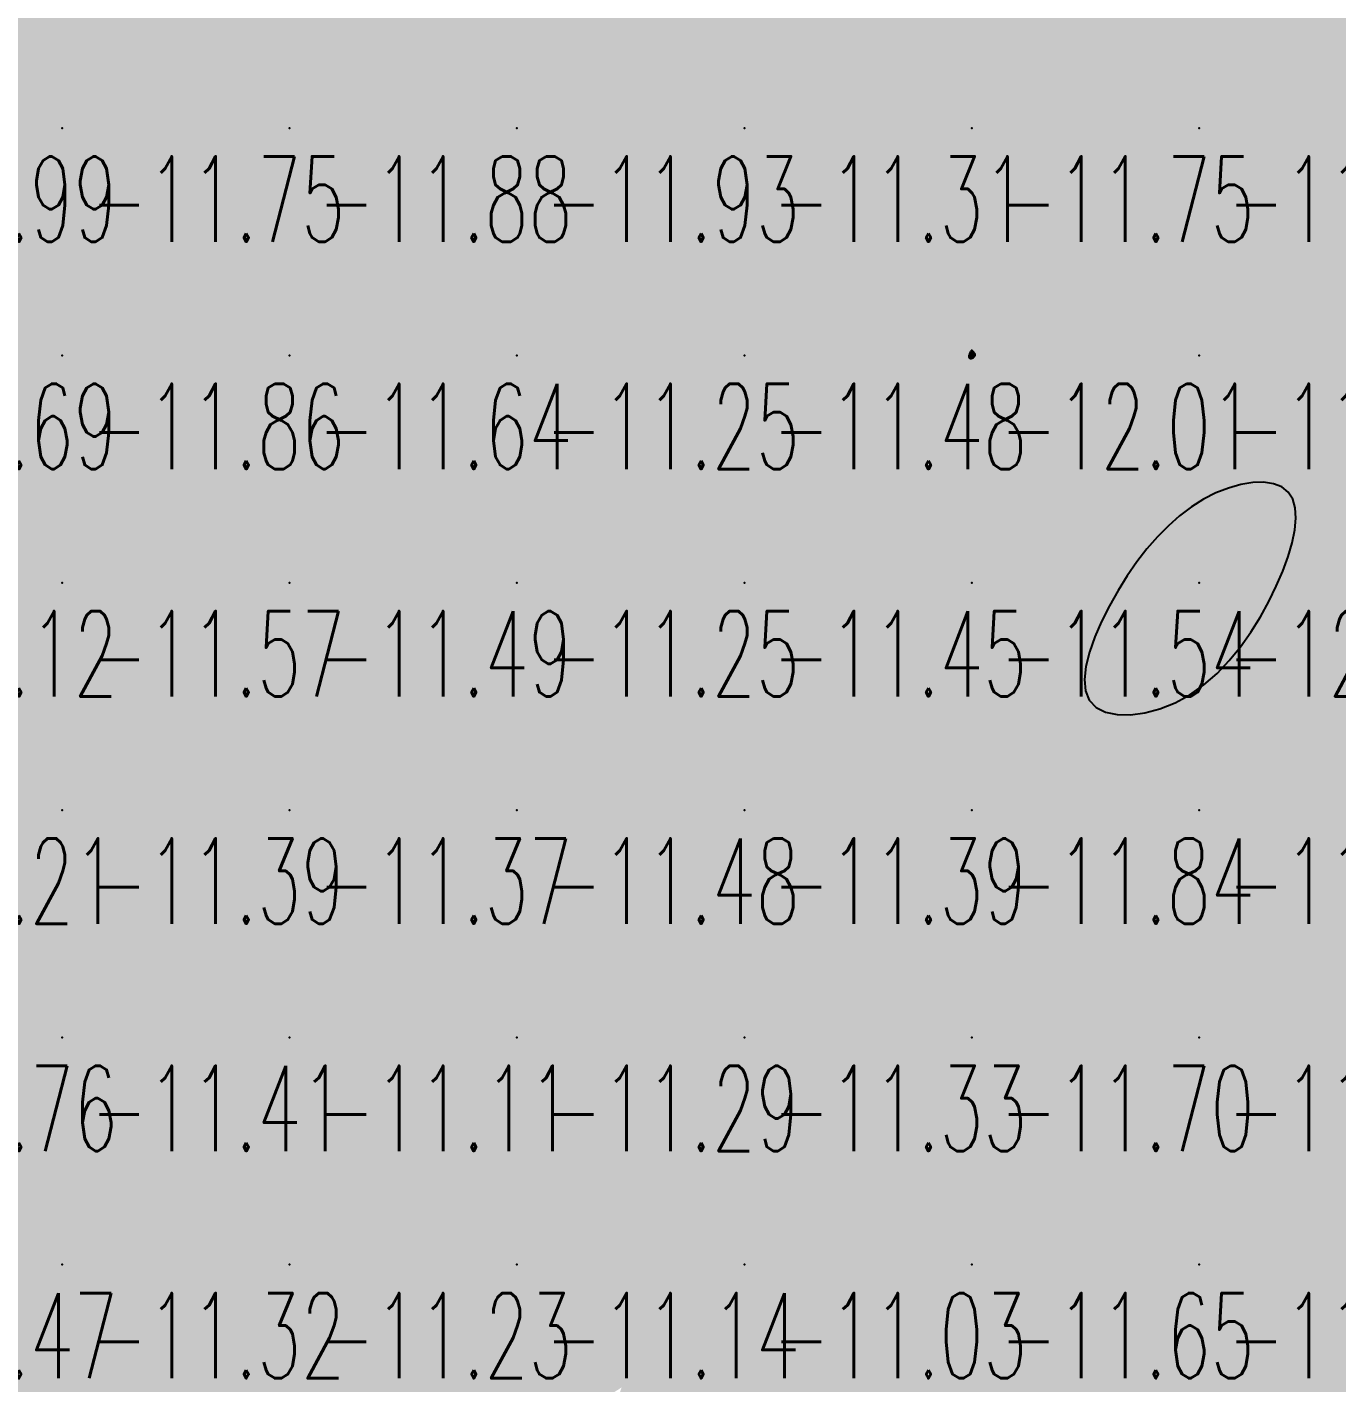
# Model space of a CAD drawing. Header units: millimetres. Extents: x 88261 to 90953, y 390274 to 392322.
# Drawn here: x 89798.7 to 89856.3, y 391382 to 391441.7 of the extents above; entities that cross this region are included whole.
import ezdxf
from ezdxf.enums import TextEntityAlignment as Align

# ---------------------------------------------------------------- set-up
doc = ezdxf.new("R2010")
doc.units = ezdxf.units.MM
doc.header["$LTSCALE"] = 25
for name, color, linetype in [('CN_03_00', 7, 'Continuous'), ('COTEAlt', 7, 'Continuous'), ('TN_COLORIAGE', 7, 'Continuous')]:
    doc.layers.add(name, color=color, linetype=linetype)
doc.styles.add('Simplex 1.0', font='Simplex.shx', dxfattribs={"width": 0.99, "height": 2.5})
doc.styles.get("Standard").update_dxf_attribs({"font": 'times.ttf'})

# ---------------------------------------------------------------- blocks, each defined once
blk = doc.blocks.new('COTE')
at = {"color": 0}
blk.add_point((0, 0), dxfattribs=at)
at = {"layer": 'COTEAlt'}
blk.add_attdef('ALT', text='', height=3.75, dxfattribs=at).set_placement((1.25, -1.25), align=Align.TOP_LEFT)

msp = doc.modelspace()

# ---------------------------------------------------------------- linework, layer by layer
at = {"layer": 'CN_03_00', "elevation": -12, "flags": 128}
for points in [[(89840.401, 391427.248), (89840.402, 391427.263), (89840.399, 391427.279), (89840.394, 391427.294), (89840.386, 391427.31), (89840.377, 391427.326), (89840.366, 391427.343), (89840.354, 391427.36), (89840.341, 391427.379), (89840.329, 391427.397), (89840.315, 391427.415), (89840.302, 391427.43), (89840.288, 391427.443), (89840.274, 391427.451), (89840.259, 391427.454), (89840.244, 391427.451), (89840.228, 391427.441), (89840.212, 391427.424), (89840.197, 391427.403), (89840.182, 391427.378), (89840.168, 391427.351), (89840.155, 391427.322), (89840.143, 391427.293), (89840.134, 391427.266), (89840.127, 391427.241), (89840.122, 391427.218), (89840.12, 391427.198), (89840.119, 391427.179), (89840.121, 391427.163), (89840.125, 391427.149), (89840.131, 391427.137), (89840.138, 391427.126), (89840.148, 391427.117), (89840.159, 391427.11), (89840.173, 391427.104), (89840.187, 391427.101), (89840.203, 391427.1), (89840.221, 391427.102), (89840.24, 391427.106), (89840.259, 391427.112), (89840.28, 391427.122), (89840.301, 391427.134), (89840.322, 391427.148), (89840.341, 391427.163), (89840.359, 391427.18), (89840.375, 391427.197), (89840.388, 391427.214), (89840.397, 391427.231), (89840.401, 391427.248)], [(89853.926, 391417.75), (89854.16, 391418.389), (89854.337, 391418.995), (89854.452, 391419.561), (89854.499, 391420.075), (89854.471, 391420.531), (89854.362, 391420.917), (89854.167, 391421.227), (89853.881, 391421.451), (89853.516, 391421.593), (89853.086, 391421.656), (89852.604, 391421.643), (89852.085, 391421.558), (89851.542, 391421.405), (89850.989, 391421.188), (89850.44, 391420.91), (89849.906, 391420.576), (89849.391, 391420.187), (89848.894, 391419.747), (89848.415, 391419.261), (89847.955, 391418.729), (89847.513, 391418.157), (89847.09, 391417.547), (89846.687, 391416.902), (89846.305, 391416.227), (89845.957, 391415.538), (89845.658, 391414.852), (89845.422, 391414.186), (89845.266, 391413.557), (89845.203, 391412.982), (89845.248, 391412.479), (89845.417, 391412.065), (89845.718, 391411.754), (89846.135, 391411.546), (89846.646, 391411.439), (89847.229, 391411.429), (89847.862, 391411.514), (89848.523, 391411.691), (89849.191, 391411.956), (89849.841, 391412.308), (89850.458, 391412.742), (89851.035, 391413.247), (89851.573, 391413.811), (89852.07, 391414.422), (89852.526, 391415.067), (89852.941, 391415.734), (89853.313, 391416.412), (89853.642, 391417.088), (89853.926, 391417.75)]]:
    msp.add_lwpolyline(points, close=True, dxfattribs=at)
at = {"layer": 'TN_COLORIAGE', "color": 201}
for points in [[(89800.249, 391447.239, -11), (89790.393, 391437.384, -11), (89790.249, 391447.239, -11), (89790.249, 391437.448, -11)], [(89800.249, 391447.239, -11), (89790.393, 391437.384, -11), (89800.249, 391437.239, -11), (89790.418, 391437.239, -11)], [(89800.249, 391437.239, -11.742), (89810.249, 391437.239, -11.742), (89810.249, 391447.239, -11.742)], [(89800.249, 391447.239, -11.742), (89800.249, 391437.239, -11.742), (89810.249, 391447.239, -11.742)], [(89819.955, 391446.946, -11.742), (89820.109, 391447.239, -11.742), (89810.249, 391437.239, -11.742), (89810.249, 391447.239, -11.742)], [(89820.249, 391446.713, -11.879), (89819.955, 391446.946, -11.879), (89820.249, 391437.239, -11.879), (89810.249, 391437.239, -11.879)], [(89820.249, 391437.239, -11.678), (89830.249, 391437.239, -11.678), (89830.249, 391447.239, -11.678)], [(89820.249, 391446.713, -11.678), (89820.361, 391447.239, -11.678), (89820.249, 391437.239, -11.678), (89830.249, 391447.239, -11.678)], [(89830.249, 391437.239, -11.725), (89840.249, 391437.239, -11.725), (89840.249, 391447.239, -11.725)], [(89830.249, 391447.239, -11.725), (89830.249, 391437.239, -11.725), (89840.249, 391447.239, -11.725)], [(89840.249, 391437.239, -11.556), (89850.249, 391437.239, -11.556), (89850.249, 391447.239, -11.556)], [(89840.249, 391447.239, -11.556), (89840.249, 391437.239, -11.556), (89850.249, 391447.239, -11.556)], [(89850.249, 391437.239, -11.811), (89860.249, 391437.239, -11.811), (89860.249, 391447.239, -11.811)], [(89850.249, 391447.239, -11.811), (89850.249, 391437.239, -11.811), (89860.249, 391447.239, -11.811)], [(89790.249, 391427.239, -11.752), (89800.249, 391427.239, -11.752), (89800.249, 391437.239, -11.752)], [(89800.249, 391437.239, -11), (89790.418, 391437.239, -11), (89790.249, 391427.239, -11), (89790.249, 391437.055, -11)], [(89800.249, 391427.239, -11.879), (89810.249, 391427.239, -11.879), (89810.249, 391437.239, -11.879)], [(89800.249, 391437.239, -11.879), (89800.249, 391427.239, -11.879), (89810.249, 391437.239, -11.879)], [(89810.249, 391427.239, -11.934), (89820.249, 391427.239, -11.934), (89820.249, 391437.239, -11.934)], [(89810.249, 391437.239, -11.934), (89810.249, 391427.239, -11.934), (89820.249, 391437.239, -11.934)], [(89820.249, 391427.239, -11.305), (89830.249, 391427.239, -11.305), (89830.249, 391437.239, -11.305)], [(89820.249, 391437.239, -11.305), (89820.249, 391427.239, -11.305), (89830.249, 391437.239, -11.305)], [(89840.249, 391427.53, -11.479), (89840.11, 391427.239, -11.479), (89840.249, 391437.239, -11.479), (89830.249, 391427.239, -11.479)], [(89830.249, 391437.239, -11.754), (89830.249, 391427.239, -11.754), (89840.249, 391437.239, -11.754)], [(89840.249, 391427.53, -11.331), (89840.357, 391427.348, -11.331), (89840.249, 391437.239, -11.331), (89850.249, 391437.239, -11.331)], [(89840.443, 391427.239, -11.331), (89840.357, 391427.348, -11.331), (89850.249, 391427.239, -11.331), (89850.249, 391437.239, -11.331)], [(89850.249, 391427.239, -11.797), (89860.249, 391427.239, -11.797), (89860.249, 391437.239, -11.797)], [(89850.249, 391437.239, -11.797), (89850.249, 391427.239, -11.797), (89860.249, 391437.239, -11.797)], [(89794.959, 391421.95, -11.689), (89790.249, 391420.094, -11.689), (89800.249, 391427.239, -11.689), (89790.249, 391427.239, -11.689)], [(89794.959, 391421.95, -11.57), (89792.488, 391417.239, -11.57), (89800.249, 391427.239, -11.57), (89800.249, 391417.239, -11.57)], [(89800.249, 391417.239, -11.644), (89810.249, 391417.239, -11.644), (89810.249, 391427.239, -11.644)], [(89800.249, 391427.239, -11.644), (89800.249, 391417.239, -11.644), (89810.249, 391427.239, -11.644)], [(89810.249, 391417.239, -11.251), (89820.249, 391417.239, -11.251), (89820.249, 391427.239, -11.251)], [(89810.249, 391427.239, -11.251), (89810.249, 391417.239, -11.251), (89820.249, 391427.239, -11.251)], [(89820.249, 391417.239, -11.479), (89830.249, 391417.239, -11.479), (89830.249, 391427.239, -11.479)], [(89820.249, 391427.239, -11.479), (89820.249, 391417.239, -11.479), (89830.249, 391427.239, -11.479)], [(89840.11, 391427.239, -11.446), (89840.118, 391427.109, -11.446), (89830.249, 391427.239, -11.446), (89830.249, 391417.239, -11.446)], [(89850.249, 391421.518, -11.541), (89846.482, 391417.239, -11.541), (89850.249, 391427.239, -11.541), (89840.249, 391417.239, -11.541)], [(89840.443, 391427.239, -11.541), (89840.249, 391427.082, -11.541), (89850.249, 391427.239, -11.541), (89840.249, 391417.239, -11.541)], [(89855.16, 391422.151, -11.629), (89850.249, 391421.518, -11.629), (89860.249, 391427.239, -11.629), (89850.249, 391427.239, -11.629)], [(89855.16, 391422.151, -11.559), (89854.111, 391417.239, -11.559), (89860.249, 391427.239, -11.559), (89860.249, 391417.239, -11.559)], [(89840.249, 391427.082, -11.446), (89840.118, 391427.109, -11.446), (89840.249, 391417.239, -11.446), (89830.249, 391417.239, -11.446)], [(89792.488, 391417.239, -11.57), (89793.579, 391410.57, -11.57), (89800.249, 391417.239, -11.57)], [(89793.579, 391410.57, -11.388), (89792.849, 391407.239, -11.388), (89800.249, 391417.239, -11.388), (89800.249, 391407.239, -11.388)], [(89800.249, 391407.239, -11.491), (89810.249, 391407.239, -11.491), (89810.249, 391417.239, -11.491)], [(89800.249, 391417.239, -11.491), (89800.249, 391407.239, -11.491), (89810.249, 391417.239, -11.491)], [(89810.249, 391407.239, -11.246), (89820.249, 391407.239, -11.246), (89820.249, 391417.239, -11.246)], [(89810.249, 391417.239, -11.246), (89810.249, 391407.239, -11.246), (89820.249, 391417.239, -11.246)], [(89820.249, 391407.239, -11.446), (89830.249, 391407.239, -11.446), (89830.249, 391417.239, -11.446)], [(89820.249, 391417.239, -11.446), (89820.249, 391407.239, -11.446), (89830.249, 391417.239, -11.446)], [(89830.249, 391407.239, -11.541), (89840.249, 391407.239, -11.541), (89840.249, 391417.239, -11.541)], [(89830.249, 391417.239, -11.541), (89830.249, 391407.239, -11.541), (89840.249, 391417.239, -11.541)], [(89843.943, 391410.933, -11.541), (89846.482, 391417.239, -11.541), (89840.249, 391407.239, -11.541), (89840.249, 391417.239, -11.541)], [(89850.249, 391407.239, -11.559), (89860.249, 391407.239, -11.559), (89860.249, 391417.239, -11.559)], [(89850.249, 391411.419, -11.559), (89854.111, 391417.239, -11.559), (89850.249, 391407.239, -11.559), (89860.249, 391417.239, -11.559)], [(89843.943, 391410.933, -11.801), (89850.249, 391411.419, -11.801), (89840.249, 391407.239, -11.801), (89850.249, 391407.239, -11.801)], [(89790.249, 391397.239, -11.388), (89800.249, 391397.239, -11.388), (89800.249, 391407.239, -11.388)], [(89790.249, 391402.512, -11.388), (89792.849, 391407.239, -11.388), (89790.249, 391397.239, -11.388), (89800.249, 391407.239, -11.388)], [(89800.249, 391397.239, -11.366), (89810.249, 391397.239, -11.366), (89810.249, 391407.239, -11.366)], [(89800.249, 391407.239, -11.366), (89800.249, 391397.239, -11.366), (89810.249, 391407.239, -11.366)], [(89810.249, 391397.239, -11.478), (89820.249, 391397.239, -11.478), (89820.249, 391407.239, -11.478)], [(89810.249, 391407.239, -11.478), (89810.249, 391397.239, -11.478), (89820.249, 391407.239, -11.478)], [(89820.249, 391397.239, -11.386), (89830.249, 391397.239, -11.386), (89830.249, 391407.239, -11.386)], [(89820.249, 391407.239, -11.386), (89820.249, 391397.239, -11.386), (89830.249, 391407.239, -11.386)], [(89830.249, 391397.239, -11.838), (89840.249, 391397.239, -11.838), (89840.249, 391407.239, -11.838)], [(89830.249, 391407.239, -11.838), (89830.249, 391397.239, -11.838), (89840.249, 391407.239, -11.838)], [(89840.249, 391397.239, -11.801), (89850.249, 391397.239, -11.801), (89850.249, 391407.239, -11.801)], [(89840.249, 391407.239, -11.801), (89840.249, 391397.239, -11.801), (89850.249, 391407.239, -11.801)], [(89850.249, 391397.239, -11), (89858.88, 391397.239, -11), (89860.249, 391407.239, -11), (89860.249, 391399.701, -11)], [(89850.249, 391407.239, -11.205), (89850.249, 391397.239, -11.205), (89860.249, 391407.239, -11.205)], [(89790.249, 391387.239, -11.408), (89800.249, 391387.239, -11.408), (89800.249, 391397.239, -11.408)], [(89790.249, 391397.239, -11.408), (89790.249, 391387.239, -11.408), (89800.249, 391397.239, -11.408)], [(89800.249, 391387.239, -11.107), (89810.249, 391387.239, -11.107), (89810.249, 391397.239, -11.107)], [(89800.249, 391397.239, -11.107), (89800.249, 391387.239, -11.107), (89810.249, 391397.239, -11.107)], [(89810.249, 391387.239, -11.288), (89820.249, 391387.239, -11.288), (89820.249, 391397.239, -11.288)], [(89810.249, 391397.239, -11.288), (89810.249, 391387.239, -11.288), (89820.249, 391397.239, -11.288)], [(89820.249, 391387.239, -11.329), (89830.249, 391387.239, -11.329), (89830.249, 391397.239, -11.329)], [(89820.249, 391397.239, -11.329), (89820.249, 391387.239, -11.329), (89830.249, 391397.239, -11.329)], [(89830.249, 391387.239, -11.705), (89840.249, 391387.239, -11.705), (89840.249, 391397.239, -11.705)], [(89830.249, 391397.239, -11.705), (89830.249, 391387.239, -11.705), (89840.249, 391397.239, -11.705)], [(89840.249, 391387.239, -11.422), (89850.249, 391387.239, -11.422), (89850.249, 391397.239, -11.422)], [(89840.249, 391397.239, -11.422), (89840.249, 391387.239, -11.422), (89850.249, 391397.239, -11.422)], [(89850.249, 391387.239, -11), (89859.077, 391396.068, -11), (89850.249, 391397.239, -11), (89858.88, 391397.239, -11)], [(89850.249, 391387.239, -11), (89859.077, 391396.068, -11), (89860.249, 391387.239, -11), (89860.249, 391395.136, -11)], [(89790.249, 391377.239, -11.317), (89800.249, 391377.239, -11.317), (89800.249, 391387.239, -11.317)], [(89790.249, 391387.239, -11.317), (89790.249, 391377.239, -11.317), (89800.249, 391387.239, -11.317)], [(89800.249, 391377.239, -11.232), (89810.249, 391377.239, -11.232), (89810.249, 391387.239, -11.232)], [(89800.249, 391387.239, -11.232), (89800.249, 391377.239, -11.232), (89810.249, 391387.239, -11.232)], [(89810.249, 391377.239, -11), (89819.846, 391377.239, -11), (89820.249, 391387.239, -11), (89820.249, 391378.88, -11)], [(89810.249, 391387.239, -11.137), (89810.249, 391377.239, -11.137), (89820.249, 391387.239, -11.137)], [(89820.249, 391387.239, -11), (89820.249, 391378.88, -11), (89830.249, 391387.239, -11), (89824.847, 391381.837, -11)], [(89830.249, 391377.239, -11), (89823.313, 391377.239, -11), (89830.249, 391387.239, -11), (89824.847, 391381.837, -11)], [(89830.249, 391377.239, -11.654), (89840.249, 391377.239, -11.654), (89840.249, 391387.239, -11.654)], [(89830.249, 391387.239, -11.654), (89830.249, 391377.239, -11.654), (89840.249, 391387.239, -11.654)], [(89840.249, 391377.239, -11.504), (89850.249, 391377.239, -11.504), (89850.249, 391387.239, -11.504)], [(89840.249, 391387.239, -11.504), (89840.249, 391377.239, -11.504), (89850.249, 391387.239, -11.504)], [(89850.249, 391377.239, -11.251), (89860.249, 391377.239, -11.251), (89860.249, 391387.239, -11.251)], [(89850.249, 391387.239, -11.251), (89850.249, 391377.239, -11.251), (89860.249, 391387.239, -11.251)]]:
    msp.add_solid(points, dxfattribs=at)
at = {"layer": 'TN_COLORIAGE', "color": 211}
for points in [[(89840.11, 391427.239, -12.007), (89840.249, 391427.53, -12.007), (89840.249, 391427.239, -12.007)], [(89840.118, 391427.109, -12.007), (89840.11, 391427.239, -12.007), (89840.249, 391427.239, -12.007)], [(89840.118, 391427.109, -12.007), (89840.249, 391427.082, -12.007), (89840.249, 391427.239, -12.007)], [(89840.357, 391427.348, -12.007), (89840.249, 391427.53, -12.007), (89840.249, 391427.239, -12.007)], [(89840.357, 391427.348, -12.007), (89840.443, 391427.239, -12.007), (89840.249, 391427.239, -12.007)], [(89840.249, 391427.082, -12.007), (89840.443, 391427.239, -12.007), (89840.249, 391427.239, -12.007)], [(89854.111, 391417.239, -12.277), (89855.16, 391422.151, -12.277), (89850.249, 391417.239, -12.277)], [(89850.249, 391421.518, -12.277), (89855.16, 391422.151, -12.277), (89850.249, 391417.239, -12.277)], [(89846.482, 391417.239, -12.277), (89850.249, 391421.518, -12.277), (89850.249, 391417.239, -12.277)], [(89850.249, 391411.419, -12.277), (89843.943, 391410.933, -12.277), (89850.249, 391417.239, -12.277)], [(89846.482, 391417.239, -12.277), (89843.943, 391410.933, -12.277), (89850.249, 391417.239, -12.277)], [(89854.111, 391417.239, -12.277), (89850.249, 391411.419, -12.277), (89850.249, 391417.239, -12.277)]]:
    msp.add_solid(points, dxfattribs=at)

# ---------------------------------------------------------------- block references
at = {"layer": 'COTEAlt'}
ref = msp.add_blockref('COTE', (89790.249, 391437.239), dxfattribs=at)
ref.add_attrib('ALT', '-10.99', dxfattribs={"height": 3.75, "style": 'Simplex 1.0', "width": 0.6}).set_placement((89791.499, 391435.989), align=Align.TOP_LEFT)
ref = msp.add_blockref('COTE', (89800.249, 391437.239), dxfattribs=at)
ref.add_attrib('ALT', '-11.75', dxfattribs={"height": 3.75, "style": 'Simplex 1.0', "width": 0.6}).set_placement((89801.499, 391435.989), align=Align.TOP_LEFT)
ref = msp.add_blockref('COTE', (89810.249, 391437.239), dxfattribs=at)
ref.add_attrib('ALT', '-11.88', dxfattribs={"height": 3.75, "style": 'Simplex 1.0', "width": 0.6}).set_placement((89811.499, 391435.989), align=Align.TOP_LEFT)
ref = msp.add_blockref('COTE', (89820.249, 391437.239), dxfattribs=at)
ref.add_attrib('ALT', '-11.93', dxfattribs={"height": 3.75, "style": 'Simplex 1.0', "width": 0.6}).set_placement((89821.499, 391435.989), align=Align.TOP_LEFT)
ref = msp.add_blockref('COTE', (89830.249, 391437.239), dxfattribs=at)
ref.add_attrib('ALT', '-11.31', dxfattribs={"height": 3.75, "style": 'Simplex 1.0', "width": 0.6}).set_placement((89831.499, 391435.989), align=Align.TOP_LEFT)
ref = msp.add_blockref('COTE', (89840.249, 391437.239), dxfattribs=at)
ref.add_attrib('ALT', '-11.75', dxfattribs={"height": 3.75, "style": 'Simplex 1.0', "width": 0.6}).set_placement((89841.499, 391435.989), align=Align.TOP_LEFT)
ref = msp.add_blockref('COTE', (89850.249, 391437.239), dxfattribs=at)
ref.add_attrib('ALT', '-11.33', dxfattribs={"height": 3.75, "style": 'Simplex 1.0', "width": 0.6}).set_placement((89851.499, 391435.989), align=Align.TOP_LEFT)
ref = msp.add_blockref('COTE', (89790.249, 391427.239), dxfattribs=at)
ref.add_attrib('ALT', '-11.69', dxfattribs={"height": 3.75, "style": 'Simplex 1.0', "width": 0.6}).set_placement((89791.499, 391425.989), align=Align.TOP_LEFT)
ref = msp.add_blockref('COTE', (89800.249, 391427.239), dxfattribs=at)
ref.add_attrib('ALT', '-11.86', dxfattribs={"height": 3.75, "style": 'Simplex 1.0', "width": 0.6}).set_placement((89801.499, 391425.989), align=Align.TOP_LEFT)
ref = msp.add_blockref('COTE', (89810.249, 391427.239), dxfattribs=at)
ref.add_attrib('ALT', '-11.64', dxfattribs={"height": 3.75, "style": 'Simplex 1.0', "width": 0.6}).set_placement((89811.499, 391425.989), align=Align.TOP_LEFT)
ref = msp.add_blockref('COTE', (89820.249, 391427.239), dxfattribs=at)
ref.add_attrib('ALT', '-11.25', dxfattribs={"height": 3.75, "style": 'Simplex 1.0', "width": 0.6}).set_placement((89821.499, 391425.989), align=Align.TOP_LEFT)
ref = msp.add_blockref('COTE', (89830.249, 391427.239), dxfattribs=at)
ref.add_attrib('ALT', '-11.48', dxfattribs={"height": 3.75, "style": 'Simplex 1.0', "width": 0.6}).set_placement((89831.499, 391425.989), align=Align.TOP_LEFT)
ref = msp.add_blockref('COTE', (89840.249, 391427.239), dxfattribs=at)
ref.add_attrib('ALT', '-12.01', dxfattribs={"height": 3.75, "style": 'Simplex 1.0', "width": 0.6}).set_placement((89841.499, 391425.989), align=Align.TOP_LEFT)
ref = msp.add_blockref('COTE', (89850.249, 391427.239), dxfattribs=at)
ref.add_attrib('ALT', '-11.63', dxfattribs={"height": 3.75, "style": 'Simplex 1.0', "width": 0.6}).set_placement((89851.499, 391425.989), align=Align.TOP_LEFT)
ref = msp.add_blockref('COTE', (89790.249, 391417.239), dxfattribs=at)
ref.add_attrib('ALT', '-12.12', dxfattribs={"height": 3.75, "style": 'Simplex 1.0', "width": 0.6}).set_placement((89791.499, 391415.989), align=Align.TOP_LEFT)
ref = msp.add_blockref('COTE', (89800.249, 391417.239), dxfattribs=at)
ref.add_attrib('ALT', '-11.57', dxfattribs={"height": 3.75, "style": 'Simplex 1.0', "width": 0.6}).set_placement((89801.499, 391415.989), align=Align.TOP_LEFT)
ref = msp.add_blockref('COTE', (89810.249, 391417.239), dxfattribs=at)
ref.add_attrib('ALT', '-11.49', dxfattribs={"height": 3.75, "style": 'Simplex 1.0', "width": 0.6}).set_placement((89811.499, 391415.989), align=Align.TOP_LEFT)
ref = msp.add_blockref('COTE', (89820.249, 391417.239), dxfattribs=at)
ref.add_attrib('ALT', '-11.25', dxfattribs={"height": 3.75, "style": 'Simplex 1.0', "width": 0.6}).set_placement((89821.499, 391415.989), align=Align.TOP_LEFT)
ref = msp.add_blockref('COTE', (89830.249, 391417.239), dxfattribs=at)
ref.add_attrib('ALT', '-11.45', dxfattribs={"height": 3.75, "style": 'Simplex 1.0', "width": 0.6}).set_placement((89831.499, 391415.989), align=Align.TOP_LEFT)
ref = msp.add_blockref('COTE', (89840.249, 391417.239), dxfattribs=at)
ref.add_attrib('ALT', '-11.54', dxfattribs={"height": 3.75, "style": 'Simplex 1.0', "width": 0.6}).set_placement((89841.499, 391415.989), align=Align.TOP_LEFT)
ref = msp.add_blockref('COTE', (89850.249, 391417.239), dxfattribs=at)
ref.add_attrib('ALT', '-12.28', dxfattribs={"height": 3.75, "style": 'Simplex 1.0', "width": 0.6}).set_placement((89851.499, 391415.989), align=Align.TOP_LEFT)
ref = msp.add_blockref('COTE', (89790.249, 391407.239), dxfattribs=at)
ref.add_attrib('ALT', '-12.21', dxfattribs={"height": 3.75, "style": 'Simplex 1.0', "width": 0.6}).set_placement((89791.499, 391405.989), align=Align.TOP_LEFT)
ref = msp.add_blockref('COTE', (89800.249, 391407.239), dxfattribs=at)
ref.add_attrib('ALT', '-11.39', dxfattribs={"height": 3.75, "style": 'Simplex 1.0', "width": 0.6}).set_placement((89801.499, 391405.989), align=Align.TOP_LEFT)
ref = msp.add_blockref('COTE', (89810.249, 391407.239), dxfattribs=at)
ref.add_attrib('ALT', '-11.37', dxfattribs={"height": 3.75, "style": 'Simplex 1.0', "width": 0.6}).set_placement((89811.499, 391405.989), align=Align.TOP_LEFT)
ref = msp.add_blockref('COTE', (89820.249, 391407.239), dxfattribs=at)
ref.add_attrib('ALT', '-11.48', dxfattribs={"height": 3.75, "style": 'Simplex 1.0', "width": 0.6}).set_placement((89821.499, 391405.989), align=Align.TOP_LEFT)
ref = msp.add_blockref('COTE', (89830.249, 391407.239), dxfattribs=at)
ref.add_attrib('ALT', '-11.39', dxfattribs={"height": 3.75, "style": 'Simplex 1.0', "width": 0.6}).set_placement((89831.499, 391405.989), align=Align.TOP_LEFT)
ref = msp.add_blockref('COTE', (89840.249, 391407.239), dxfattribs=at)
ref.add_attrib('ALT', '-11.84', dxfattribs={"height": 3.75, "style": 'Simplex 1.0', "width": 0.6}).set_placement((89841.499, 391405.989), align=Align.TOP_LEFT)
ref = msp.add_blockref('COTE', (89850.249, 391407.239), dxfattribs=at)
ref.add_attrib('ALT', '-11.80', dxfattribs={"height": 3.75, "style": 'Simplex 1.0', "width": 0.6}).set_placement((89851.499, 391405.989), align=Align.TOP_LEFT)
ref = msp.add_blockref('COTE', (89790.249, 391397.239), dxfattribs=at)
ref.add_attrib('ALT', '-11.76', dxfattribs={"height": 3.75, "style": 'Simplex 1.0', "width": 0.6}).set_placement((89791.499, 391395.989), align=Align.TOP_LEFT)
ref = msp.add_blockref('COTE', (89800.249, 391397.239), dxfattribs=at)
ref.add_attrib('ALT', '-11.41', dxfattribs={"height": 3.75, "style": 'Simplex 1.0', "width": 0.6}).set_placement((89801.499, 391395.989), align=Align.TOP_LEFT)
ref = msp.add_blockref('COTE', (89810.249, 391397.239), dxfattribs=at)
ref.add_attrib('ALT', '-11.11', dxfattribs={"height": 3.75, "style": 'Simplex 1.0', "width": 0.6}).set_placement((89811.499, 391395.989), align=Align.TOP_LEFT)
ref = msp.add_blockref('COTE', (89820.249, 391397.239), dxfattribs=at)
ref.add_attrib('ALT', '-11.29', dxfattribs={"height": 3.75, "style": 'Simplex 1.0', "width": 0.6}).set_placement((89821.499, 391395.989), align=Align.TOP_LEFT)
ref = msp.add_blockref('COTE', (89830.249, 391397.239), dxfattribs=at)
ref.add_attrib('ALT', '-11.33', dxfattribs={"height": 3.75, "style": 'Simplex 1.0', "width": 0.6}).set_placement((89831.499, 391395.989), align=Align.TOP_LEFT)
ref = msp.add_blockref('COTE', (89840.249, 391397.239), dxfattribs=at)
ref.add_attrib('ALT', '-11.70', dxfattribs={"height": 3.75, "style": 'Simplex 1.0', "width": 0.6}).set_placement((89841.499, 391395.989), align=Align.TOP_LEFT)
ref = msp.add_blockref('COTE', (89850.249, 391397.239), dxfattribs=at)
ref.add_attrib('ALT', '-11.42', dxfattribs={"height": 3.75, "style": 'Simplex 1.0', "width": 0.6}).set_placement((89851.499, 391395.989), align=Align.TOP_LEFT)
ref = msp.add_blockref('COTE', (89790.249, 391387.239), dxfattribs=at)
ref.add_attrib('ALT', '-11.47', dxfattribs={"height": 3.75, "style": 'Simplex 1.0', "width": 0.6}).set_placement((89791.499, 391385.989), align=Align.TOP_LEFT)
ref = msp.add_blockref('COTE', (89800.249, 391387.239), dxfattribs=at)
ref.add_attrib('ALT', '-11.32', dxfattribs={"height": 3.75, "style": 'Simplex 1.0', "width": 0.6}).set_placement((89801.499, 391385.989), align=Align.TOP_LEFT)
ref = msp.add_blockref('COTE', (89810.249, 391387.239), dxfattribs=at)
ref.add_attrib('ALT', '-11.23', dxfattribs={"height": 3.75, "style": 'Simplex 1.0', "width": 0.6}).set_placement((89811.499, 391385.989), align=Align.TOP_LEFT)
ref = msp.add_blockref('COTE', (89820.249, 391387.239), dxfattribs=at)
ref.add_attrib('ALT', '-11.14', dxfattribs={"height": 3.75, "style": 'Simplex 1.0', "width": 0.6}).set_placement((89821.499, 391385.989), align=Align.TOP_LEFT)
ref = msp.add_blockref('COTE', (89830.249, 391387.239), dxfattribs=at)
ref.add_attrib('ALT', '-11.03', dxfattribs={"height": 3.75, "style": 'Simplex 1.0', "width": 0.6}).set_placement((89831.499, 391385.989), align=Align.TOP_LEFT)
ref = msp.add_blockref('COTE', (89840.249, 391387.239), dxfattribs=at)
ref.add_attrib('ALT', '-11.65', dxfattribs={"height": 3.75, "style": 'Simplex 1.0', "width": 0.6}).set_placement((89841.499, 391385.989), align=Align.TOP_LEFT)
ref = msp.add_blockref('COTE', (89850.249, 391387.239), dxfattribs=at)
ref.add_attrib('ALT', '-11.50', dxfattribs={"height": 3.75, "style": 'Simplex 1.0', "width": 0.6}).set_placement((89851.499, 391385.989), align=Align.TOP_LEFT)

doc.saveas('drawing.dxf')
